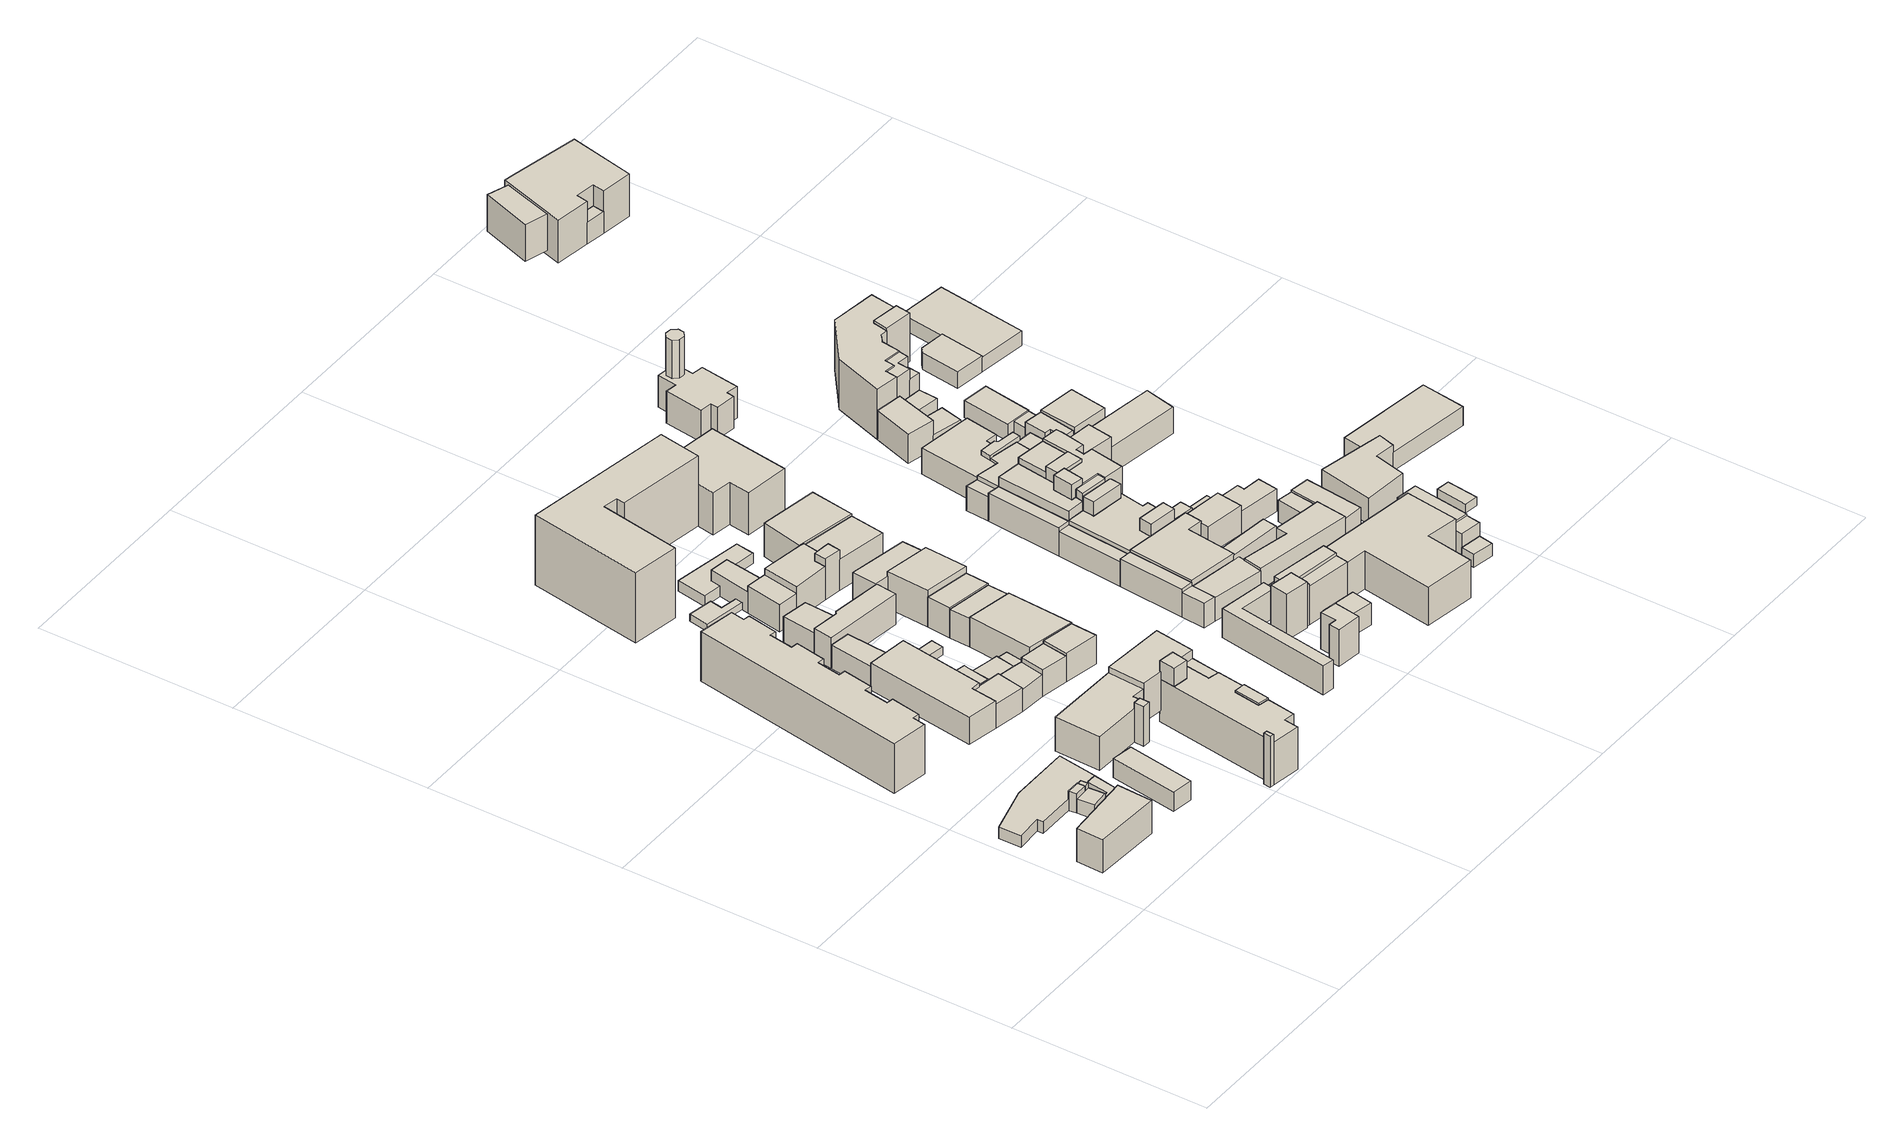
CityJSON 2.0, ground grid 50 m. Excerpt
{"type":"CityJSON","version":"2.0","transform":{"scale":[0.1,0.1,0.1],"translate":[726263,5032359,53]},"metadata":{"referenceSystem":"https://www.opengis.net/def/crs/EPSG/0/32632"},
"CityObjects":{
"building1":{"type":"Building","attributes":{"Building_category":"01","End Use":"Residential","Envelope":"1945-1960","Heating System":"Condensing Gas Boiler, Centralized, Low Temp Radiator","Cooling System":"A-A split"},"geometry":[{"type":"MultiSurface","lod":"1","boundaries":[[[0,1,2,3]],[[4,0,3,5]],[[6,4,5,7]],[[1,6,7,2]],[[1,0,4,6]],[[2,7,5,3]]]}]},
"building2":{"type":"Building","attributes":{"Building_category":"01","End Use":"Residential","Envelope":"1945-1960","Heating System":"Condensing Gas Boiler, Centralized, Low Temp Radiator","Cooling System":"A-A split"},"geometry":[{"type":"MultiSurface","lod":"1","boundaries":[[[8,9,10,11]],[[12,8,11,13]],[[14,12,13,15]],[[9,14,15,10]],[[9,8,12,14]],[[10,15,13,11]],[[16,17,15,13]],[[18,16,13,19]],[[20,18,19,21]],[[17,20,21,15]],[[17,16,18,20]],[[15,21,19,13]],[[22,23,24,10]],[[25,22,10,21]],[[26,25,21,27]],[[23,26,27,24]],[[23,22,25,26]],[[24,27,21,10]],[[28,29,30,31]],[[32,28,31,33]],[[34,32,33,35]],[[36,34,35,37]],[[38,36,37,39]],[[40,38,39,41]],[[29,40,41,30]],[[29,28,32,34,36,38,40]],[[30,41,39,37,35,33,31]]]}]},
"building3":{"type":"Building","attributes":{"Building_category":"01","End Use":"Residential","Envelope":"1981-1990","Heating System":"Condensing Gas Boiler, Centralized, Low Temp Radiator","Cooling System":"A-A split"},"geometry":[{"type":"MultiSurface","lod":"1","boundaries":[[[42,43,44,30]],[[45,42,30,46]],[[47,45,46,48]],[[49,47,48,50]],[[51,49,50,52]],[[53,51,52,54]],[[43,53,54,44]],[[43,42,45,47,49,51,53]],[[44,54,52,50,48,46,30]]]}]},
"building4":{"type":"Building","attributes":{"Building_category":"01","End Use":"Residential","Envelope":"1945-1960","Heating System":"Traditional Gas Boiler, Centralized, High Temp Radiator","Cooling System":"A-A split"},"geometry":[{"type":"MultiSurface","lod":"1","boundaries":[[[55,56,57,58]],[[59,55,58,60]],[[61,59,60,62]],[[63,61,62,64]],[[65,63,64,66]],[[67,65,66,68]],[[69,67,68,70]],[[71,69,70,72]],[[73,71,72,74]],[[75,73,74,76]],[[77,75,76,78]],[[79,77,78,80]],[[81,79,80,82]],[[83,81,82,84]],[[85,83,84,86]],[[87,85,86,88]],[[89,87,88,90]],[[91,89,90,92]],[[93,91,92,94]],[[56,93,94,57]],[[56,55,59,61,63,65,67,69,71,73,75,77,79,81,83,85,87,89,91,93]],[[57,94,92,90,88,86,84,82,80,78,76,74,72,70,68,66,64,62,60,58]]]}]},
"building5":{"type":"Building","attributes":{"Building_category":"01","End Use":"Residential","Envelope":"1971-1980","Heating System":"Traditional Gas Boiler, Centralized, High Temp Radiator","Cooling System":"A-A split"},"geometry":[{"type":"MultiSurface","lod":"1","boundaries":[[[95,96,97,98]],[[99,95,98,100]],[[101,99,100,102]],[[96,101,102,97]],[[96,95,99,101]],[[97,102,100,98]]]}]},
"building6":{"type":"Building","attributes":{"Building_category":"01","End Use":"Residential","Envelope":"1971-1980","Heating System":"Traditional Gas Boiler, Centralized, High Temp Radiator","Cooling System":"A-A split"},"geometry":[{"type":"MultiSurface","lod":"1","boundaries":[[[103,104,105,106]],[[107,103,106,108]],[[109,107,108,110]],[[104,109,110,105]],[[104,103,107,109]],[[105,110,108,106]],[[111,112,110,108]],[[113,111,108,114]],[[115,113,114,116]],[[117,115,116,118]],[[119,117,118,120]],[[121,119,120,122]],[[112,121,122,110]],[[112,111,113,115,117,119,121]],[[110,122,120,118,116,114,108]],[[123,124,125,118]],[[126,123,118,116]],[[127,126,116,128]],[[129,127,128,130]],[[124,129,130,125]],[[124,123,126,127,129]],[[125,130,128,116,118]]]}]},
"building7":{"type":"Building","attributes":{"Building_category":"01","End Use":"Residential","Envelope":"1945-1960","Heating System":"Condensing Gas Boiler, Centralized, Low Temp Radiator","Cooling System":"A-A split"},"geometry":[{"type":"MultiSurface","lod":"1","boundaries":[[[131,132,133,134]],[[135,131,134,136]],[[137,135,136,138]],[[132,137,138,133]],[[132,131,135,137]],[[133,138,136,134]],[[139,140,141,142]],[[143,139,142,144]],[[145,143,144,146]],[[140,145,146,141]],[[140,139,143,145]],[[141,146,144,142]],[[147,148,142,149]],[[150,147,149,151]],[[152,150,151,153]],[[154,152,153,155]],[[156,154,155,144]],[[148,156,144,142]],[[148,147,150,152,154,156]],[[142,144,155,153,151,149]]]}]},
"building8":{"type":"Building","attributes":{"Building_category":"01","End Use":"Residential","Envelope":"1981-1990","Heating System":"Traditional Gas Boiler, Centralized, High Temp Radiator","Cooling System":"A-A split"},"geometry":[{"type":"MultiSurface","lod":"1","boundaries":[[[157,158,159,160]],[[161,157,160,162]],[[163,161,162,164]],[[158,163,164,159]],[[158,157,161,163]],[[159,164,162,160]],[[165,166,167,168]],[[169,165,168,170]],[[171,169,170,172]],[[166,171,172,167]],[[166,165,169,171]],[[167,172,170,168]],[[173,174,175,172]],[[176,173,172,177]],[[178,176,177,179]],[[180,178,179,181]],[[182,180,181,183]],[[184,182,183,185]],[[186,184,185,187]],[[188,186,187,189]],[[190,188,189,164]],[[191,190,164,162]],[[192,191,162,160]],[[193,192,160,194]],[[195,193,194,196]],[[197,195,196,198]],[[174,197,198,175]],[[174,173,176,178,180,182,184,186,188,190,191,192,193,195,197]],[[175,198,196,194,160,162,164,189,187,185,183,181,179,177,172]],[[199,200,201,202]],[[203,199,202,204]],[[205,203,204,206]],[[200,205,206,201]],[[200,199,203,205]],[[201,206,204,202]],[[207,208,189,187]],[[209,207,187,185]],[[210,209,185,183]],[[208,210,183,189]],[[208,207,209,210]],[[189,183,185,187]]]}]},
"building9":{"type":"Building","attributes":{"Building_category":"01","End Use":"Residential","Envelope":"1971-1980","Heating System":"Condensing Gas Boiler, Centralized, Low Temp Radiator","Cooling System":"A-A split"},"geometry":[{"type":"MultiSurface","lod":"1","boundaries":[[[211,212,213,214]],[[215,211,214,216]],[[217,215,216,218]],[[219,217,218,220]],[[212,219,220,213]],[[212,211,215,217,219]],[[213,220,218,216,214]],[[221,222,223,224]],[[225,221,224,226]],[[227,225,226,228]],[[229,227,228,230]],[[222,229,230,223]],[[222,221,225,227,229]],[[223,230,228,226,224]],[[231,232,214,233]],[[234,231,233,235]],[[236,234,235,125]],[[237,236,125,216]],[[232,237,216,214]],[[232,231,234,236,237]],[[214,216,125,235,233]]]}]},
"building10":{"type":"Building","attributes":{"Building_category":"01","End Use":"Residential","Envelope":"1971-1980","Heating System":"Traditional Gas Boiler, Centralized, High Temp Radiator","Cooling System":"A-A split"},"geometry":[{"type":"MultiSurface","lod":"1","boundaries":[[[238,239,240,241]],[[242,238,241,243]],[[244,242,243,245]],[[239,244,245,240]],[[239,238,242,244]],[[240,245,243,241]]]}]},
"building11":{"type":"Building","attributes":{"Building_category":"01","End Use":"Residential","Envelope":"1971-1980","Heating System":"Traditional Gas Boiler, Centralized, High Temp Radiator","Cooling System":"A-A split"},"geometry":[{"type":"MultiSurface","lod":"1","boundaries":[[[246,247,248,220]],[[249,246,220,218]],[[250,249,218,223]],[[247,250,223,248]],[[247,246,249,250]],[[248,223,218,220]],[[251,252,253,230]],[[254,251,230,228]],[[255,254,228,256]],[[252,255,256,253]],[[252,251,254,255]],[[253,256,228,230]],[[257,258,218,130]],[[259,257,130,128]],[[260,259,128,226]],[[261,260,226,224]],[[258,261,224,218]],[[258,257,259,260,261]],[[218,224,226,128,130]]]}]},
"building12":{"type":"Building","attributes":{"Building_category":"01","End Use":"Services","Envelope":"2000-2005","Heating System":"Condensing Gas Boiler, Centralized, Fan coil","Cooling System":"A-W chiller, Centralized, Fan coil"},"geometry":[{"type":"MultiSurface","lod":"1","boundaries":[[[262,263,264,265]],[[266,262,265,267]],[[268,266,267,106]],[[269,268,106,270]],[[271,269,270,272]],[[263,271,272,264]],[[263,262,266,268,269,271]],[[264,272,270,106,267,265]]]}]},
"building13":{"type":"Building","attributes":{"Building_category":"01","End Use":"Residential","Envelope":"1971-1980","Heating System":"Oil Boiler, Centralized, High Temp Radiator","Cooling System":"A-A split"},"geometry":[{"type":"MultiSurface","lod":"1","boundaries":[[[273,274,275,276]],[[277,273,276,278]],[[279,277,278,280]],[[274,279,280,275]],[[274,273,277,279]],[[275,280,278,276]],[[281,282,283,284]],[[285,281,284,286]],[[287,285,286,288]],[[289,287,288,290]],[[291,289,290,292]],[[282,291,292,283]],[[282,281,285,287,289,291]],[[283,292,290,288,286,284]]]}]},
"building14":{"type":"Building","attributes":{"Building_category":"01","End Use":"Residential","Envelope":"1945-1960","Heating System":"Condensing Gas Boiler, Centralized, Low Temp Radiator","Cooling System":"A-A split"},"geometry":[{"type":"MultiSurface","lod":"1","boundaries":[[[293,294,295,296]],[[297,293,296,298]],[[299,297,298,253]],[[294,299,253,295]],[[294,293,297,299]],[[295,253,298,296]]]}]},
"building15":{"type":"Building","attributes":{"Building_category":"01","End Use":"Residential","Envelope":"2000-2005","Heating System":"Condensing Gas Boiler, Centralized, Low Temp Radiator","Cooling System":"A-A split"},"geometry":[{"type":"MultiSurface","lod":"1","boundaries":[[[300,301,302,303]],[[304,300,303,305]],[[306,304,305,307]],[[301,306,307,302]],[[301,300,304,306]],[[302,307,305,303]],[[308,309,264,310]],[[311,308,310,312]],[[313,311,312,267]],[[314,313,267,265]],[[309,314,265,264]],[[309,308,311,313,314]],[[264,265,267,312,310]]]}]},
"building16":{"type":"Building","attributes":{"Building_category":"01","End Use":"Residential","Envelope":"1945-1960","Heating System":"Traditional Gas Boiler, Centralized, High Temp Radiator","Cooling System":"A-A split"},"geometry":[{"type":"MultiSurface","lod":"1","boundaries":[[[315,316,317,318]],[[319,315,318,320]],[[321,319,320,322]],[[323,321,322,324]],[[325,323,324,326]],[[327,325,326,328]],[[329,327,328,330]],[[331,329,330,332]],[[316,331,332,317]],[[316,315,319,321,323,325,327,329,331]],[[317,332,330,328,326,324,322,320,318]]]}]},
"building17":{"type":"Building","attributes":{"Building_category":"01","End Use":"Residential","Envelope":"2000-2005","Heating System":"Traditional Gas Boiler, Centralized, High Temp Radiator","Cooling System":"A-A split"},"geometry":[{"type":"MultiSurface","lod":"1","boundaries":[[[333,334,335,336]],[[337,333,336,296]],[[338,337,296,295]],[[334,338,295,335]],[[334,333,337,338]],[[335,295,296,336]]]}]},
"building18":{"type":"Building","attributes":{"Building_category":"01","End Use":"Residential","Envelope":"1981-1990","Heating System":"A-W Heat Pump, Single, Fan coil","Cooling System":"A-A split"},"geometry":[{"type":"MultiSurface","lod":"1","boundaries":[[[339,340,341,342]],[[343,339,342,344]],[[345,343,344,346]],[[347,345,346,276]],[[348,347,276,349]],[[340,348,349,341]],[[340,339,343,345,347,348]],[[341,349,276,346,344,342]]]}]},
"building19":{"type":"Building","attributes":{"Building_category":"01","End Use":"Residential","Envelope":"1971-1980","Heating System":"A-W Heat Pump, Single, Fan coil","Cooling System":"A-A split"},"geometry":[{"type":"MultiSurface","lod":"1","boundaries":[[[350,351,352,353]],[[354,350,353,336]],[[355,354,336,335]],[[351,355,335,352]],[[351,350,354,355]],[[352,335,336,353]]]}]},
"building20":{"type":"Building","attributes":{"Building_category":"01","End Use":"Services","Envelope":"2000-2005","Heating System":"Condensing Gas Boiler, Centralized, Fan coil","Cooling System":"A-W chiller, Centralized, Fan coil"},"geometry":[{"type":"MultiSurface","lod":"1","boundaries":[[[356,357,307,358]],[[359,356,358,353]],[[360,359,353,352]],[[357,360,352,307]],[[357,356,359,360]],[[307,352,353,358]]]}]},
"building21":{"type":"Building","attributes":{"Building_category":"01","End Use":"Residential","Envelope":"1981-1990","Heating System":"Traditional Gas Boiler, Centralized, High Temp Radiator","Cooling System":"A-A split"},"geometry":[{"type":"MultiSurface","lod":"1","boundaries":[[[361,362,363,280]],[[364,361,280,365]],[[366,364,365,367]],[[368,366,367,369]],[[370,368,369,371]],[[372,370,371,373]],[[362,372,373,363]],[[362,361,364,366,368,370,372]],[[363,373,371,369,367,365,280]],[[374,375,376,373]],[[377,374,373,371]],[[378,377,371,379]],[[380,378,379,381]],[[382,380,381,383]],[[375,382,383,376]],[[375,374,377,378,380,382]],[[376,383,381,379,371,373]],[[384,385,371,369]],[[386,384,369,367]],[[387,386,367,381]],[[388,387,381,379]],[[385,388,379,371]],[[385,384,386,387,388]],[[371,379,381,367,369]]]}]},
"building22":{"type":"Building","attributes":{"Building_category":"01","End Use":"Residential","Envelope":"1971-1980","Heating System":"Oil Boiler, Centralized, High Temp Radiator","Cooling System":"A-A split"},"geometry":[{"type":"MultiSurface","lod":"1","boundaries":[[[389,390,280,278]],[[391,389,278,392]],[[393,391,392,365]],[[390,393,365,280]],[[390,389,391,393]],[[280,365,392,278]],[[394,395,396,363]],[[397,394,363,376]],[[398,397,376,399]],[[395,398,399,396]],[[395,394,397,398]],[[396,399,376,363]]]}]},
"building23":{"type":"Building","attributes":{"Building_category":"01","End Use":"Residential","Envelope":"1945-1960","Heating System":"Condensing Gas Boiler, Centralized, Low Temp Radiator","Cooling System":"A-A split"},"geometry":[{"type":"MultiSurface","lod":"1","boundaries":[[[400,401,402,403]],[[404,400,403,405]],[[406,404,405,407]],[[401,406,407,402]],[[401,400,404,406]],[[402,407,405,403]],[[408,409,410,411]],[[412,408,411,413]],[[414,412,413,415]],[[416,414,415,417]],[[418,416,417,419]],[[409,418,419,410]],[[409,408,412,414,416,418]],[[410,419,417,415,413,411]],[[420,421,422,423]],[[424,420,423,425]],[[426,424,425,427]],[[428,426,427,429]],[[421,428,429,422]],[[421,420,424,426,428]],[[422,429,427,425,423]],[[430,431,432,433]],[[434,430,433,435]],[[436,434,435,437]],[[438,436,437,439]],[[440,438,439,441]],[[431,440,441,432]],[[431,430,434,436,438,440]],[[432,441,439,437,435,433]]]}]},
"building24":{"type":"Building","attributes":{"Building_category":"01","End Use":"Residential","Envelope":"1981-1990","Heating System":"Condensing Gas Boiler, Centralized, Low Temp Radiator","Cooling System":"A-A split"},"geometry":[{"type":"MultiSurface","lod":"1","boundaries":[[[442,443,444,445]],[[446,442,445,447]],[[448,446,447,449]],[[443,448,449,444]],[[443,442,446,448]],[[444,449,447,445]],[[450,451,449,447]],[[452,450,447,453]],[[454,452,453,455]],[[451,454,455,449]],[[451,450,452,454]],[[449,455,453,447]]]}]},
"building25":{"type":"Building","attributes":{"Building_category":"01","End Use":"Residential","Envelope":"1981-1990","Heating System":"Condensing Gas Boiler, Centralized, Low Temp Radiator","Cooling System":"A-A split"},"geometry":[{"type":"MultiSurface","lod":"1","boundaries":[[[456,457,458,332]],[[459,456,332,460]],[[461,459,460,462]],[[463,461,462,464]],[[465,463,464,466]],[[457,465,466,458]],[[457,456,459,461,463,465]],[[458,466,464,462,460,332]]]}]},
"building26":{"type":"Building","attributes":{"Building_category":"01","End Use":"Residential","Envelope":"1971-1980","Heating System":"Condensing Gas Boiler, Centralized, Low Temp Radiator","Cooling System":"A-W chiller, Centralized, Fan coil"},"geometry":[{"type":"MultiSurface","lod":"1","boundaries":[[[467,468,469,419]],[[470,467,419,422]],[[471,470,422,429]],[[472,471,429,473]],[[474,472,473,475]],[[476,474,475,477]],[[478,476,477,479]],[[468,478,479,469]],[[468,467,470,471,472,474,476,478]],[[469,479,477,475,473,429,422,419]]]}]},
"building27":{"type":"Building","attributes":{"Building_category":"01","End Use":"Residential","Envelope":"1945-1960","Heating System":"Traditional Gas Boiler, Centralized, High Temp Radiator","Cooling System":"A-A split"},"geometry":[{"type":"MultiSurface","lod":"1","boundaries":[[[480,481,482,483]],[[484,480,483,485]],[[486,484,485,487]],[[481,486,487,482]],[[481,480,484,486]],[[482,487,485,483]],[[488,489,487,449]],[[490,488,449,455]],[[491,490,455,492]],[[493,491,492,494]],[[489,493,494,487]],[[489,488,490,491,493]],[[487,494,492,455,449]]]}]},
"building28":{"type":"Building","attributes":{"Building_category":"01","End Use":"Residential","Envelope":"1971-1980","Heating System":"Traditional Gas Boiler, Centralized, High Temp Radiator","Cooling System":"A-A split"},"geometry":[{"type":"MultiSurface","lod":"1","boundaries":[[[495,496,497,410]],[[498,495,410,419]],[[499,498,419,469]],[[496,499,469,497]],[[496,495,498,499]],[[497,469,419,410]],[[500,501,502,469]],[[503,500,469,504]],[[505,503,504,506]],[[507,505,506,508]],[[509,507,508,510]],[[511,509,510,512]],[[513,511,512,514]],[[501,513,514,502]],[[501,500,503,505,507,509,511,513]],[[502,514,512,510,508,506,504,469]],[[515,516,479,477]],[[517,515,477,475]],[[518,517,475,504]],[[516,518,504,479]],[[516,515,517,518]],[[479,504,475,477]]]}]},
"building29":{"type":"Building","attributes":{"Building_category":"01","End Use":"Residential","Envelope":"1981-1990","Heating System":"Traditional Gas Boiler, Centralized, High Temp Radiator","Cooling System":"A-A split"},"geometry":[{"type":"MultiSurface","lod":"1","boundaries":[[[519,520,521,522]],[[523,519,522,524]],[[525,523,524,526]],[[527,525,526,528]],[[520,527,528,521]],[[520,519,523,525,527]],[[521,528,526,524,522]],[[529,530,526,531]],[[532,529,531,533]],[[534,532,533,535]],[[536,534,535,537]],[[538,536,537,528]],[[530,538,528,526]],[[530,529,532,534,536,538]],[[526,528,537,535,533,531]],[[539,540,541,482]],[[542,539,482,543]],[[544,542,543,545]],[[546,544,545,492]],[[547,546,492,548]],[[549,547,548,550]],[[540,549,550,541]],[[540,539,542,544,546,547,549]],[[541,550,548,492,545,543,482]],[[551,552,553,444]],[[554,551,444,449]],[[555,554,449,487]],[[556,555,487,557]],[[558,556,557,559]],[[560,558,559,522]],[[552,560,522,553]],[[552,551,554,555,556,558,560]],[[553,522,559,557,487,449,444]]]}]},
"building30":{"type":"Building","attributes":{"Building_category":"01","End Use":"Residential","Envelope":"2000-2005","Heating System":"Condensing Gas Boiler, Centralized, Low Temp Radiator","Cooling System":"A-A split"},"geometry":[{"type":"MultiSurface","lod":"1","boundaries":[[[561,562,563,564]],[[565,561,564,566]],[[567,565,566,568]],[[562,567,568,563]],[[562,561,565,567]],[[563,568,566,564]],[[569,570,571,566]],[[572,569,566,445]],[[573,572,445,444]],[[574,573,444,568]],[[570,574,568,571]],[[570,569,572,573,574]],[[571,568,444,445,566]],[[575,576,577,568]],[[578,575,568,444]],[[579,578,444,553]],[[580,579,553,581]],[[582,580,581,583]],[[584,582,583,585]],[[586,584,585,587]],[[588,586,587,589]],[[590,588,589,591]],[[592,590,591,593]],[[594,592,593,595]],[[576,594,595,577]],[[576,575,578,579,580,582,584,586,588,590,592,594]],[[577,595,593,591,589,587,585,583,581,553,444,568]],[[596,597,598,577]],[[599,596,577,595]],[[600,599,595,593]],[[601,600,593,591]],[[597,601,591,598]],[[597,596,599,600,601]],[[598,591,593,595,577]],[[602,603,604,581]],[[605,602,581,553]],[[606,605,553,607]],[[603,606,607,604]],[[603,602,605,606]],[[604,607,553,581]],[[608,609,583,604]],[[610,608,604,607]],[[611,610,607,521]],[[612,611,521,613]],[[609,612,613,583]],[[609,608,610,611,612]],[[583,613,521,607,604]],[[614,615,616,613]],[[617,614,613,521]],[[618,617,521,528]],[[615,618,528,616]],[[615,614,617,618]],[[616,528,521,613]]]}]},
"building31":{"type":"Building","attributes":{"Building_category":"01","End Use":"Residential","Envelope":"1971-1980","Heating System":"Condensing Gas Boiler, Centralized, Low Temp Radiator","Cooling System":"A-A split"},"geometry":[{"type":"MultiSurface","lod":"1","boundaries":[[[619,620,621,563]],[[622,619,563,568]],[[623,622,568,577]],[[624,623,577,625]],[[626,624,625,627]],[[628,626,627,629]],[[630,628,629,631]],[[620,630,631,621]],[[620,619,622,623,624,626,628,630]],[[621,631,629,627,625,577,568,563]],[[632,633,634,621]],[[635,632,621,636]],[[637,635,636,638]],[[633,637,638,634]],[[633,632,635,637]],[[634,638,636,621]],[[639,640,641,642]],[[643,639,642,634]],[[644,643,634,638]],[[645,644,638,646]],[[647,645,646,648]],[[649,647,648,650]],[[651,649,650,652]],[[653,651,652,654]],[[655,653,654,598]],[[656,655,598,657]],[[658,656,657,659]],[[660,658,659,661]],[[662,660,661,663]],[[664,662,663,665]],[[640,664,665,641]],[[640,639,643,644,645,647,649,651,653,655,656,658,660,662,664]],[[641,665,663,661,659,657,598,654,652,650,648,646,638,634,642]],[[666,667,668,641]],[[669,666,641,665]],[[670,669,665,671]],[[672,670,671,673]],[[667,672,673,668]],[[667,666,669,670,672]],[[668,673,671,665,641]],[[674,675,652,625]],[[676,674,625,577]],[[677,676,577,598]],[[678,677,598,654]],[[675,678,654,652]],[[675,674,676,677,678]],[[652,654,598,577,625]],[[679,680,631,629]],[[681,679,629,627]],[[682,681,627,652]],[[683,682,652,650]],[[680,683,650,631]],[[680,679,681,682,683]],[[631,650,652,627,629]],[[684,685,646,636]],[[686,684,636,631]],[[687,686,631,648]],[[685,687,648,646]],[[685,684,686,687]],[[646,648,631,636]]]}]},
"building32":{"type":"Building","attributes":{"Building_category":"01","End Use":"Residential","Envelope":"1971-1980","Heating System":"Condensing Gas Boiler, Centralized, Low Temp Radiator","Cooling System":"A-A split"},"geometry":[{"type":"MultiSurface","lod":"1","boundaries":[[[688,689,690,691]],[[692,688,691,693]],[[694,692,693,695]],[[689,694,695,690]],[[689,688,692,694]],[[690,695,693,691]],[[696,697,698,699]],[[700,696,699,701]],[[702,700,701,703]],[[704,702,703,705]],[[706,704,705,693]],[[697,706,693,698]],[[697,696,700,702,704,706]],[[698,693,705,703,701,699]],[[707,708,709,701]],[[710,707,701,711]],[[712,710,711,713]],[[714,712,713,563]],[[715,714,563,634]],[[708,715,634,709]],[[708,707,710,712,714,715]],[[709,634,563,713,711,701]]]}]},
"building33":{"type":"Building","attributes":{"Building_category":"01","End Use":"Residential","Envelope":"2000-2005","Heating System":"Condensing Gas Boiler, Centralized, Low Temp Radiator","Cooling System":"A-A split"},"geometry":[{"type":"MultiSurface","lod":"1","boundaries":[[[716,717,713,718]],[[719,716,718,564]],[[720,719,564,563]],[[717,720,563,713]],[[717,716,719,720]],[[713,563,564,718]],[[721,722,723,724]],[[725,721,724,713]],[[726,725,713,711]],[[727,726,711,699]],[[728,727,699,698]],[[729,728,698,691]],[[730,729,691,731]],[[722,730,731,723]],[[722,721,725,726,727,728,729,730]],[[723,731,691,698,699,711,713,724]],[[732,733,703,734]],[[735,732,734,736]],[[737,735,736,738]],[[739,737,738,740]],[[733,739,740,703]],[[733,732,735,737,739]],[[703,740,738,736,734]],[[741,742,743,744]],[[745,741,744,746]],[[747,745,746,740]],[[742,747,740,743]],[[742,741,745,747]],[[743,740,746,744]]]}]},
"building34":{"type":"Building","attributes":{"Building_category":"01","End Use":"Residential","Envelope":"1971-1980","Heating System":"A-W Heat Pump, Single, Fan coil","Cooling System":"A-A split"},"geometry":[{"type":"MultiSurface","lod":"1","boundaries":[[[748,749,750,751]],[[752,748,751,541]],[[753,752,541,550]],[[749,753,550,750]],[[749,748,752,753]],[[750,550,541,751]],[[754,755,756,750]],[[757,754,750,548]],[[758,757,548,759]],[[755,758,759,756]],[[755,754,757,758]],[[756,759,548,750]]]}]},
"building35":{"type":"Building","attributes":{"Building_category":"01","End Use":"Residential","Envelope":"1945-1960","Heating System":"Traditional Gas Boiler, Centralized, High Temp Radiator","Cooling System":"A-A split"},"geometry":[{"type":"MultiSurface","lod":"1","boundaries":[[[760,761,762,763]],[[764,760,763,765]],[[766,764,765,767]],[[768,766,767,769]],[[770,768,769,771]],[[772,770,771,773]],[[774,772,773,775]],[[776,774,775,777]],[[778,776,777,779]],[[780,778,779,781]],[[782,780,781,783]],[[761,782,783,762]],[[761,760,764,766,768,770,772,774,776,778,780,782]],[[762,783,781,779,777,775,773,771,769,767,765,763]],[[784,785,786,787]],[[788,784,787,789]],[[790,788,789,791]],[[792,790,791,793]],[[794,792,793,795]],[[796,794,795,797]],[[798,796,797,799]],[[785,798,799,786]],[[785,784,788,790,792,794,796,798]],[[786,799,797,795,793,791,789,787]]]}]},
"building36":{"type":"Building","attributes":{"Building_category":"01","End Use":"Residential","Envelope":"2000-2005","Heating System":"Condensing Gas Boiler, Centralized, Low Temp Radiator","Cooling System":"A-A split"},"geometry":[{"type":"MultiSurface","lod":"1","boundaries":[[[800,801,802,803]],[[804,800,803,805]],[[806,804,805,807]],[[801,806,807,802]],[[801,800,804,806]],[[802,807,805,803]],[[808,809,810,811]],[[812,808,811,813]],[[814,812,813,815]],[[809,814,815,810]],[[809,808,812,814]],[[810,815,813,811]],[[816,817,807,805]],[[818,816,805,811]],[[819,818,811,810]],[[817,819,810,807]],[[817,816,818,819]],[[807,810,811,805]]]}]},
"building37":{"type":"Building","attributes":{"Building_category":"01","End Use":"Residential","Envelope":"1945-1960","Heating System":"Condensing Gas Boiler, Centralized, Low Temp Radiator","Cooling System":"A-A split"},"geometry":[{"type":"MultiSurface","lod":"1","boundaries":[[[820,821,822,823]],[[824,820,823,825]],[[826,824,825,827]],[[821,826,827,822]],[[821,820,824,826]],[[822,827,825,823]],[[828,829,830,831]],[[832,828,831,833]],[[834,832,833,827]],[[835,834,827,836]],[[829,835,836,830]],[[829,828,832,834,835]],[[830,836,827,833,831]],[[837,838,839,836]],[[840,837,836,841]],[[842,840,841,843]],[[844,842,843,845]],[[838,844,845,839]],[[838,837,840,842,844]],[[839,845,843,841,836]],[[846,847,848,849]],[[850,846,849,851]],[[852,850,851,853]],[[847,852,853,848]],[[847,846,850,852]],[[848,853,851,849]]]}]},
"building38":{"type":"Building","attributes":{"Building_category":"01","End Use":"Residential","Envelope":"1971-1980","Heating System":"Condensing Gas Boiler, Centralized, Low Temp Radiator","Cooling System":"A-A split"},"geometry":[{"type":"MultiSurface","lod":"1","boundaries":[[[854,855,856,857]],[[858,854,857,668]],[[859,858,668,673]],[[855,859,673,856]],[[855,854,858,859]],[[856,673,668,857]],[[860,861,862,863]],[[864,860,863,671]],[[865,864,671,866]],[[861,865,866,862]],[[861,860,864,865]],[[862,866,671,863]]]}]},
"building39":{"type":"Building","attributes":{"Building_category":"01","End Use":"Residential","Envelope":"2000-2005","Heating System":"Condensing Gas Boiler, Centralized, Low Temp Radiator","Cooling System":"A-A split"},"geometry":[{"type":"MultiSurface","lod":"1","boundaries":[[[867,868,869,870]],[[871,867,870,872]],[[873,871,872,874]],[[868,873,874,869]],[[868,867,871,873]],[[869,874,872,870]]]}]},
"building40":{"type":"Building","attributes":{"Building_category":"01","End Use":"Residential","Envelope":"1971-1980","Heating System":"Condensing Gas Boiler, Centralized, Low Temp Radiator","Cooling System":"A-A split"},"geometry":[{"type":"MultiSurface","lod":"1","boundaries":[[[875,876,877,878]],[[879,875,878,880]],[[881,879,880,882]],[[876,881,882,877]],[[876,875,879,881]],[[877,882,880,878]],[[883,884,885,886]],[[887,883,886,888]],[[889,887,888,890]],[[891,889,890,892]],[[893,891,892,894]],[[884,893,894,885]],[[884,883,887,889,891,893]],[[885,894,892,890,888,886]],[[895,896,897,898]],[[899,895,898,900]],[[901,899,900,902]],[[896,901,902,897]],[[896,895,899,901]],[[897,902,900,898]],[[903,904,877,905]],[[906,903,905,907]],[[908,906,907,902]],[[904,908,902,877]],[[904,903,906,908]],[[877,902,907,905]]]}]},
"building41":{"type":"Building","attributes":{"Building_category":"01","End Use":"Residential","Envelope":"2000-2005","Heating System":"Condensing Gas Boiler, Centralized, Low Temp Radiator","Cooling System":"A-A split"},"geometry":[{"type":"MultiSurface","lod":"1","boundaries":[[[909,910,911,912]],[[913,909,912,914]],[[915,913,914,916]],[[910,915,916,911]],[[910,909,913,915]],[[911,916,914,912]],[[917,918,912,919]],[[920,917,919,921]],[[922,920,921,831]],[[923,922,831,830]],[[924,923,830,925]],[[926,924,925,927]],[[928,926,927,929]],[[930,928,929,931]],[[932,930,931,933]],[[934,932,933,935]],[[936,934,935,937]],[[938,936,937,939]],[[940,938,939,941]],[[918,940,941,912]],[[918,917,920,922,923,924,926,928,930,932,934,936,938,940]],[[912,941,939,937,935,933,931,929,927,925,830,831,921,919]],[[942,943,944,945]],[[946,942,945,947]],[[948,946,947,949]],[[943,948,949,944]],[[943,942,946,948]],[[944,949,947,945]],[[950,951,931,929]],[[952,950,929,927]],[[953,952,927,925]],[[954,953,925,830]],[[955,954,830,839]],[[956,955,839,957]],[[958,956,957,959]],[[951,958,959,931]],[[951,950,952,953,954,955,956,958]],[[931,959,957,839,830,925,927,929]]]}]},
"building42":{"type":"Building","attributes":{"Building_category":"01","End Use":"Residential","Envelope":"1945-1960","Heating System":"Traditional Gas Boiler, Centralized, High Temp Radiator","Cooling System":"A-A split"},"geometry":[{"type":"MultiSurface","lod":"1","boundaries":[[[960,961,962,963]],[[964,960,963,965]],[[966,964,965,967]],[[968,966,967,969]],[[970,968,969,971]],[[961,970,971,962]],[[961,960,964,966,968,970]],[[962,971,969,967,965,963]],[[972,973,967,974]],[[975,972,974,976]],[[977,975,976,978]],[[979,977,978,980]],[[981,979,980,971]],[[982,981,971,969]],[[973,982,969,967]],[[973,972,975,977,979,981,982]],[[967,969,971,980,978,976,974]]]}]},
"building43":{"type":"Building","attributes":{"Building_category":"01","End Use":"Residential","Envelope":"1945-1960","Heating System":"Condensing Gas Boiler, Centralized, Low Temp Radiator","Cooling System":"A-A split"},"geometry":[{"type":"MultiSurface","lod":"1","boundaries":[[[983,984,985,986]],[[987,983,986,988]],[[989,987,988,990]],[[984,989,990,985]],[[984,983,987,989]],[[985,990,988,986]],[[991,992,993,994]],[[995,991,994,996]],[[997,995,996,998]],[[999,997,998,988]],[[992,999,988,993]],[[992,991,995,997,999]],[[993,988,998,996,994]]]}]},
"building44":{"type":"Building","attributes":{"Building_category":"0303","End Use":"Residential","Envelope":"1981-1990","Heating System":"Traditional Gas Boiler, Centralized, High Temp Radiator","Cooling System":"A-A split"},"geometry":[{"type":"MultiSurface","lod":"1","boundaries":[[[1000,1001,1002,1003]],[[1004,1000,1003,1005]],[[1006,1004,1005,1007]],[[1001,1006,1007,1002]],[[1001,1000,1004,1006]],[[1002,1007,1005,1003]],[[1008,1009,1010,1011]],[[1012,1008,1011,1013]],[[1014,1012,1013,1015]],[[1009,1014,1015,1010]],[[1009,1008,1012,1014]],[[1010,1015,1013,1011]],[[1016,1017,1018,1019]],[[1020,1016,1019,1021]],[[1022,1020,1021,1005]],[[1023,1022,1005,1003]],[[1024,1023,1003,1002]],[[1025,1024,1002,1007]],[[1026,1025,1007,1027]],[[1028,1026,1027,1029]],[[1017,1028,1029,1018]],[[1017,1016,1020,1022,1023,1024,1025,1026,1028]],[[1018,1029,1027,1007,1002,1003,1005,1021,1019]]]}]}
},
"vertices":[
[27,124,118],[29,192,118],[29,192,30],[27,124,30],[200,115,118],[200,115,30],[204,205,118],[204,205,30],
[215,307,80],[216,289,80],[216,289,30],[215,307,30],[202,307,80],[202,307,30],[203,288,80],[203,288,30],[202,307,81],[203,288,81],[168,307,81],[168,307,30],[170,287,81],[170,287,30],[216,289,68],[219,247,68],[219,247,30],[170,287,68],[173,243,68],[173,243,30],[282,407,61],[267,307,61],[267,307,30],[282,407,30],[125,406,61],[125,406,30],[3,374,61],[3,374,30],[3,317,61],[3,317,30],[71,321,61],[71,321,30],[70,306,61],[70,306,30],
[267,307,60],[257,248,60],[257,248,30],[240,307,60],[240,307,30],[232,252,60],[232,252,30],[222,251,60],[222,251,30],[224,219,60],[224,219,30],[256,221,60],[256,221,30],
[108,665,162],[102,631,162],[102,631,30],[108,665,30],[125,662,162],[125,662,30],[138,738,162],[138,738,30],[121,741,162],[121,741,30],[131,804,162],[131,804,30],[149,800,162],[149,800,30],[162,877,162],[162,877,30],[145,880,162],[145,880,30],[155,941,162],[155,941,30],[172,938,162],[172,938,30],[186,1015,162],[186,1015,30],[168,1018,162],[168,1018,30],[178,1079,162],[178,1079,30],[194,1076,162],[194,1076,30],[208,1154,162],[208,1154,30],[192,1157,162],[192,1157,30],[198,1192,162],[198,1192,30],[105,1208,162],[105,1208,30],[9,647,162],[9,647,30],
[371,284,81],[344,112,81],[344,112,30],[371,284,30],[317,293,81],[317,293,30],[290,120,81],[290,120,30],
[297,1003,93],[348,995,93],[348,995,30],[297,1003,30],[281,891,93],[281,891,30],[339,884,93],[339,884,30],[281,891,103],[339,884,103],[240,611,103],[240,611,30],[319,596,103],[319,596,30],[328,663,103],[328,663,30],[352,660,103],[352,660,30],[385,878,103],[385,878,30],[328,663,94],[352,662,94],[352,662,30],[319,596,94],[399,582,94],[399,582,30],[412,652,94],[412,652,30],
[444,325,136],[464,324,136],[464,324,30],[444,325,30],[443,300,136],[443,300,30],[463,299,136],[463,299,30],[518,441,135],[681,428,135],[681,428,30],[518,441,30],[512,347,135],[512,347,30],[667,327,135],[667,327,30],[325,447,120],[518,441,120],[325,447,30],[321,330,120],[321,330,30],[477,323,120],[477,323,30],[478,350,120],[478,350,30],[512,347,120],
[638,331,113],[667,327,113],[667,327,0],[638,331,0],[628,258,113],[628,258,0],[656,252,113],[656,252,0],[510,37,136],[519,36,136],[519,36,0],[510,37,0],[507,19,136],[507,19,0],[518,17,136],[518,17,0],[518,17,114],[567,343,114],[567,343,0],[592,6,114],[592,6,0],[597,42,114],[597,42,0],[625,38,114],[625,38,0],[636,111,114],[636,111,0],[608,117,114],[608,117,0],[618,184,114],[618,184,0],[646,180,114],[646,180,0],[656,252,114],[628,258,114],[638,331,114],[607,336,114],[607,336,0],[600,296,114],[600,296,0],[562,302,114],[562,302,0],[567,343,163],[607,336,163],[607,336,20],[567,343,20],[562,302,163],[562,302,20],[600,296,163],[600,296,20],[618,184,119],[646,180,119],[608,117,119],[636,111,119],
[389,712,85],[445,701,85],[445,701,30],[389,712,30],[380,657,85],[380,657,30],[461,643,85],[461,643,30],[470,696,85],[470,696,30],[480,639,100],[492,637,100],[492,637,30],[480,639,30],[468,576,100],[468,576,30],[537,563,100],[537,563,30],[547,628,100],[547,628,30],[392,726,97],[389,712,97],[392,726,30],[362,732,97],[362,732,30],[352,662,97],[380,657,97],
[402,876,52],[474,865,52],[474,865,30],[402,876,30],[398,845,52],[398,845,30],[469,833,52],[469,833,30],
[470,696,80],[500,690,80],[500,690,30],[461,643,80],[492,637,80],[547,628,107],[630,612,107],[630,612,30],[537,563,107],[626,546,107],[626,546,30],[412,652,88],[461,643,88],[399,582,88],[468,576,88],[480,639,88],
[373,1042,112],[378,1047,112],[378,1047,30],[373,1042,30],[304,1052,112],[304,1052,30],[297,1003,112],[502,976,112],[502,976,30],[508,1029,112],[508,1029,30],
[379,1367,86],[428,1360,86],[428,1360,30],[379,1367,30],[359,1260,86],[359,1260,30],[412,1252,86],[412,1252,30],[322,1302,49],[366,1294,49],[366,1294,30],[322,1302,30],[328,1334,49],[328,1334,30],[266,1345,49],[266,1345,30],[257,1294,49],[257,1294,30],[362,1276,49],[362,1276,30],
[524,802,110],[641,780,110],[641,780,30],[524,802,30],[507,636,110],[507,636,30],[630,612,110],
[509,1092,115],[658,1064,115],[658,1064,30],[509,1092,30],[503,1029,115],[503,1029,30],[655,1003,115],[655,1003,30],[383,1128,99],[378,1047,99],[383,1128,30],[316,1139,99],[316,1139,30],[304,1052,99],[373,1042,99],
[186,1688,218],[198,1686,218],[198,1686,30],[186,1688,30],[138,1397,218],[138,1397,30],[257,1377,218],[257,1377,30],[292,1583,218],[292,1583,30],[330,1576,218],[330,1576,30],[326,1555,218],[326,1555,30],[552,1517,218],[552,1517,30],[570,1625,218],[570,1625,30],
[527,855,106],[644,835,106],[644,835,30],[527,855,30],[524,802,106],[641,780,106],
[339,1425,58],[516,1394,58],[516,1394,30],[339,1425,30],[326,1348,58],[326,1348,30],[374,1341,58],[374,1341,30],[379,1367,58],[508,1347,58],[508,1347,30],
[532,915,110],[648,894,110],[648,894,30],[532,915,30],[527,855,110],[644,835,110],
[539,1024,128],[655,1003,128],[539,1024,30],[532,915,128],[648,894,128],
[412,1252,119],[518,1235,119],[518,1235,30],[396,1159,119],[396,1159,30],[489,1149,119],[489,1149,30],[493,1179,119],[493,1179,30],[521,1176,119],[521,1176,30],[531,1232,119],[531,1232,30],[531,1232,114],[673,1205,114],[673,1205,30],[521,1176,114],[537,1174,114],[537,1174,30],[533,1141,114],[533,1141,30],[661,1118,114],[661,1118,30],[493,1179,139],[521,1176,139],[489,1149,139],[533,1141,139],[537,1174,139],
[359,1260,102],[412,1252,102],[342,1166,102],[342,1166,30],[396,1159,102],[518,1235,120],[542,1341,120],[542,1341,30],[673,1205,120],[689,1316,120],[689,1316,30],
[987,208,89],[1077,192,89],[1077,192,30],[987,208,30],[979,156,89],[979,156,30],[1067,138,89],[1067,138,30],[853,376,107],[979,355,107],[979,355,30],[853,376,30],[807,85,107],[807,85,30],[837,80,107],[837,80,30],[878,341,107],[878,341,30],[973,324,107],[973,324,30],[929,303,153],[967,296,153],[967,296,30],[929,303,30],[921,256,153],[921,256,30],[982,245,153],[982,245,30],[990,292,153],[990,292,30],[937,180,128],[981,172,128],[981,172,30],[937,180,30],[932,138,128],[932,138,30],[911,141,128],[911,141,30],[908,113,128],[908,113,30],[971,105,128],[971,105,30],
[879,656,104],[911,652,104],[911,652,30],[879,656,30],[864,488,104],[864,488,30],[896,483,104],[896,483,30],[864,488,96],[896,483,96],[859,426,96],[859,426,30],[890,420,96],[890,420,30],
[570,1625,143],[729,1601,143],[729,1601,30],[544,1473,143],[544,1473,30],[594,1465,143],[594,1465,30],[586,1411,143],[586,1411,30],[699,1395,143],[699,1395,30],
[973,324,140],[1121,297,140],[1121,297,30],[967,296,140],[990,292,140],[982,249,140],[982,249,30],[993,247,140],[993,247,30],[999,278,140],[999,278,30],[1115,261,140],[1115,261,30],
[1166,482,104],[1160,445,104],[1160,445,30],[1166,482,30],[1029,498,104],[1029,498,30],[1024,462,104],[1024,462,30],[896,483,93],[1024,462,93],[890,420,93],[1024,393,93],[1024,393,30],[1040,460,93],[1040,460,30],
[979,355,92],[1127,330,92],[1127,330,30],[973,324,92],[1121,297,92],[1121,297,132],[1383,258,132],[1383,258,30],[1110,228,132],[1110,228,30],[1163,220,132],[1163,220,30],[1133,37,132],[1133,37,30],[1263,16,132],[1263,16,30],[1283,138,132],[1283,138,30],[1365,123,132],[1365,123,30],[999,278,133],[1115,261,133],[993,247,133],[1110,228,133],
[1085,627,105],[1105,624,105],[1105,624,30],[1085,627,30],[1076,563,105],[1076,563,30],[1177,546,105],[1177,546,30],[1186,613,105],[1186,613,30],[1284,528,90],[1177,546,90],[1284,528,30],[1291,579,90],[1291,579,30],[1245,585,90],[1245,585,30],[1248,604,90],[1248,604,30],[1186,613,90],[1160,445,99],[1244,431,99],[1244,431,30],[1156,416,99],[1156,416,30],[1034,442,99],[1034,442,30],[1024,393,99],[1276,346,99],[1276,346,30],[1286,425,99],[1286,425,30],[911,652,110],[977,642,110],[977,642,30],[896,483,110],[1024,462,110],[1040,589,110],[1040,589,30],[1079,583,110],[1079,583,30],[1085,627,110],
[912,1016,105],[943,1011,105],[943,1011,30],[912,1016,30],[894,824,105],[894,824,30],[926,820,105],[926,820,30],[894,824,96],[910,822,96],[910,822,30],[879,656,96],[911,652,96],[926,820,96],[926,820,107],[972,814,107],[972,814,30],[911,652,107],[977,642,107],[982,675,107],[982,675,30],[1064,662,107],[1064,662,30],[1072,715,107],[1072,715,30],[1057,718,107],[1057,718,30],[1071,800,107],[1071,800,30],[1057,802,107],[1057,802,30],[1054,772,107],[1054,772,30],[969,784,107],[969,784,30],[972,814,144],[1042,804,144],[1042,804,30],[969,784,144],[1054,772,144],[1057,802,144],[982,675,140],[1055,664,140],[1055,664,30],[977,642,140],[1050,632,140],[1050,632,30],[1055,664,111],[1064,662,111],[1050,632,111],[1105,624,111],[1109,656,111],[1109,656,30],[1109,656,82],[1191,644,82],[1191,644,30],[1105,624,82],[1186,613,82],
[943,1011,131],[1005,1002,131],[1005,1002,30],[926,820,131],[972,814,131],[976,835,131],[976,835,30],[964,837,131],[964,837,30],[971,889,131],[971,889,30],[989,886,131],[989,886,30],[1005,1002,148],[1081,991,148],[1081,991,30],[994,925,148],[994,925,30],[1071,914,148],[1071,914,30],[1124,985,155],[1122,968,155],[1122,968,30],[1124,985,30],[1081,991,155],[1071,914,155],[1064,915,155],[1064,915,30],[1058,876,155],[1058,876,30],[1004,884,155],[1004,884,30],[996,832,155],[996,832,30],[1045,825,155],[1045,825,30],[1042,804,155],[1094,796,155],[1094,796,30],[1109,884,155],[1109,884,30],[1085,888,155],[1085,888,30],[1089,910,155],[1089,910,30],[1111,907,155],[1111,907,30],[1122,968,129],[1143,965,129],[1143,965,30],[1111,907,129],[1195,893,129],[1195,893,30],[1205,957,129],[1205,957,30],[976,835,153],[996,832,153],[972,814,153],[1042,804,153],[1045,825,153],[971,889,170],[989,886,170],[964,837,170],[996,832,170],[1004,884,170],[994,925,164],[1064,915,164],[989,886,164],[1058,876,164],
[1067,1126,83],[1088,1123,83],[1088,1123,30],[1067,1126,30],[1067,1095,83],[1067,1095,30],[1082,1092,83],[1082,1092,30],[1020,1108,112],[1063,1103,112],[1063,1103,30],[1020,1108,30],[1015,1081,112],[1015,1081,30],[1108,1068,112],[1108,1068,30],[1111,1088,112],[1111,1088,30],[1067,1095,112],[1015,1081,106],[1093,1066,106],[1093,1066,30],[1010,1058,106],[1010,1058,30],[949,1070,106],[949,1070,30],[943,1011,106],[1081,991,106],
[917,1076,95],[949,1070,95],[917,1076,30],[912,1016,95],[943,1011,95],[969,1226,100],[1110,1205,100],[1110,1205,30],[969,1226,30],[949,1070,100],[1010,1058,100],[1020,1108,100],[1063,1103,100],[1067,1126,100],[1097,1121,100],[1097,1121,30],[1093,1071,101],[1108,1068,101],[1093,1071,30],[1085,1023,101],[1085,1023,30],[1136,1016,101],[1136,1016,30],[1142,1064,101],[1142,1064,30],[1165,1040,72],[1140,1044,72],[1140,1044,30],[1165,1040,30],[1168,1059,72],[1168,1059,30],[1142,1064,72],
[1256,505,88],[1295,498,88],[1295,498,30],[1256,505,30],[1244,431,88],[1286,425,88],[1295,498,93],[1344,490,93],[1344,490,30],[1276,346,93],[1327,341,93],[1327,341,30],
[882,1844,85],[936,1836,85],[936,1836,0],[882,1844,0],[875,1794,85],[875,1794,0],[846,1798,85],[846,1798,0],[832,1699,85],[832,1699,0],[862,1695,85],[862,1695,0],[860,1676,85],[860,1676,0],[911,1669,85],[911,1669,0],[914,1688,85],[914,1688,0],[944,1683,85],[944,1683,0],[958,1782,85],[958,1782,0],[929,1787,85],[929,1787,0],[891,1829,187],[904,1839,187],[904,1839,10],[891,1829,10],[889,1814,187],[889,1814,10],[899,1801,187],[899,1801,10],[915,1799,187],[915,1799,10],[928,1809,187],[928,1809,10],[930,1824,187],[930,1824,10],[920,1837,187],[920,1837,10],
[1387,288,104],[1443,280,104],[1443,280,30],[1387,288,30],[1367,143,104],[1367,143,30],[1423,134,104],[1423,134,30],[1362,106,64],[1417,97,64],[1417,97,30],[1362,106,30],[1356,71,64],[1356,71,30],[1411,61,64],[1411,61,30],[1367,143,100],[1423,134,100],[1362,106,100],[1417,97,100],
[1145,1293,68],[1132,1236,68],[1132,1236,30],[1145,1293,30],[1071,1310,68],[1071,1310,30],[1055,1254,68],[1055,1254,30],[1017,1372,107],[1077,1363,107],[1077,1363,30],[1017,1372,30],[984,1271,107],[984,1271,30],[1055,1254,107],[1086,1361,107],[1086,1361,30],[1086,1361,88],[1118,1357,88],[1118,1357,30],[1073,1317,88],[1073,1317,30],[1144,1304,88],[1144,1304,30],[1148,1353,88],[1148,1353,30],[1121,1389,133],[1152,1386,133],[1152,1386,40],[1121,1389,40],[1118,1357,133],[1118,1357,40],[1148,1353,133],[1148,1353,40],
[1146,988,78],[1215,979,78],[1215,979,30],[1146,988,30],[1143,965,78],[1205,957,78],[1207,972,101],[1404,942,101],[1404,942,30],[1207,972,30],[1195,893,101],[1386,863,101],[1386,863,30],
[1515,272,53],[1549,267,53],[1549,267,30],[1515,272,30],[1505,192,53],[1505,192,30],[1539,187,53],[1539,187,30],
[1263,1260,65],[1244,1138,65],[1244,1138,20],[1263,1260,20],[1195,1270,65],[1195,1270,20],[1178,1147,65],[1178,1147,20],[1191,1111,78],[1239,1103,78],[1239,1103,30],[1191,1111,30],[1184,1054,78],[1184,1054,30],[1200,1052,78],[1200,1052,30],[1195,1014,78],[1195,1014,30],[1224,1010,78],[1224,1010,30],[1321,995,84],[1228,1009,84],[1228,1009,20],[1321,995,20],[1335,1089,84],[1335,1089,20],[1239,1103,84],[1239,1103,20],[1197,1145,63],[1244,1138,63],[1197,1145,20],[1191,1111,63],[1191,1111,20],[1239,1103,63],
[1286,1569,90],[1332,1563,90],[1332,1563,30],[1286,1569,30],[1279,1519,90],[1279,1519,30],[1323,1513,90],[1323,1513,30],[1169,1585,163],[1286,1569,163],[1169,1585,30],[1059,1498,163],[1059,1498,30],[1017,1372,163],[1077,1363,163],[1081,1394,163],[1081,1394,30],[1108,1390,163],[1108,1390,30],[1111,1416,163],[1111,1416,30],[1156,1410,163],[1156,1410,30],[1162,1458,163],[1162,1458,30],[1180,1473,163],[1180,1473,30],[1199,1471,163],[1199,1471,30],[1206,1510,163],[1206,1510,30],[1276,1499,163],[1276,1499,30],[1206,1510,170],[1276,1499,170],[1276,1499,40],[1206,1510,40],[1199,1471,170],[1199,1471,40],[1271,1461,170],[1271,1461,40],[1111,1416,161],[1156,1410,161],[1108,1390,161],[1081,1394,161],[1077,1363,161],[1118,1357,161],[1121,1389,161],[1121,1389,30],[1152,1386,161],[1152,1386,30],
[1772,482,80],[1756,369,80],[1756,369,30],[1772,482,30],[1524,517,80],[1524,517,30],[1514,453,80],[1514,453,30],[1553,445,80],[1553,445,30],[1540,402,80],[1540,402,30],[1384,480,99],[1514,453,99],[1384,480,30],[1356,340,99],[1356,340,30],[1470,330,99],[1470,330,30],[1489,410,99],[1489,410,30],[1540,402,99],[1553,445,99],
[1379,1555,59],[1504,1538,59],[1504,1538,20],[1379,1555,20],[1348,1327,59],[1348,1327,20],[1473,1310,59],[1473,1310,20],[1298,1449,64],[1364,1441,64],[1364,1441,20],[1298,1449,20],[1285,1437,64],[1285,1437,20],[1271,1338,64],[1271,1338,20],[1348,1327,64],
[1244,2297,88],[1294,2289,88],[1294,2289,30],[1244,2297,30],[1239,2267,88],[1239,2267,30],[1289,2259,88],[1289,2259,30],[1146,2461,138],[1199,2443,138],[1199,2443,40],[1146,2461,40],[1103,2335,138],[1103,2335,40],[1161,2317,138],[1161,2317,40],[1202,2454,144],[1229,2449,144],[1229,2449,30],[1202,2454,30],[1149,2281,144],[1149,2281,30],[1239,2267,144],[1244,2297,144],[1294,2289,144],[1289,2259,144],[1369,2247,144],[1369,2247,30],[1404,2412,144],[1404,2412,30]
]}
